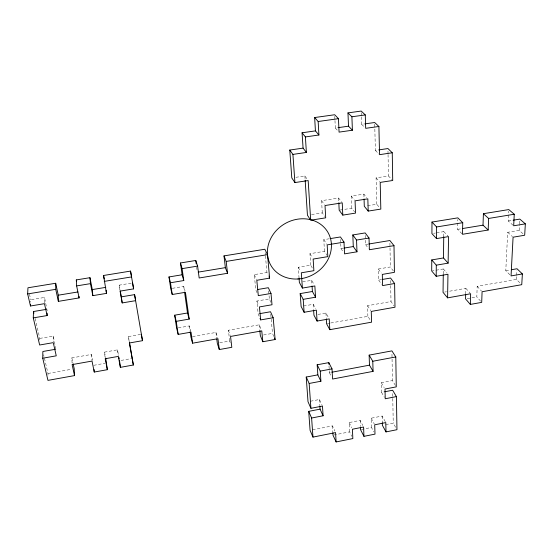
<?xml version="1.0" encoding="UTF-8"?>
<svg xmlns="http://www.w3.org/2000/svg" width="553" height="553" viewBox="0 0 553 553"><rect width="100%" height="100%" fill="white"/><g stroke="black" fill="none" stroke-linecap="round" stroke-linejoin="round"><path stroke-width="0.41" stroke-dasharray="2.77 2.07" d="M47.98 375.204L47.993 373.475L44.185 357.19M47.185 310.814L44.544 297.459L30.747 299.733L30.65 302.083M443.271 273.977L443.34 268.965L432.536 270.825M443.741 236.725L443.81 231.631L436.165 232.889M44.468 302.899L44.544 297.459M461.935 233.739L457.594 229.357L457.794 219.5M39.754 340.054L39.788 338.401L34.88 317.401M465.695 294.023L465.84 288.334L447.266 291.611M480.619 301.15L476.824 296.892L477.17 286.33L516.419 279.403L520.567 283.502M513.08 225.258L508.242 221.006L508.705 211.205M509.88 274.765L505.788 270.707L507.689 232.301L519.156 230.387L523.449 234.161M516.419 279.403L516.599 276.127M516.647 275.304L516.924 270.389M519.156 230.387L519.474 224.746M519.516 223.937L519.785 219.106M333.832 435.004L349.572 431.858L351.749 436.338M361.399 429.494L371.492 427.476L373.828 431.907M385.724 424.628L393.238 423.128L396.135 428.236M312.569 429.819L332.471 425.872L334.89 431.098M349.572 431.858L349.137 422.575L360.19 420.384L362.837 425.534M371.492 427.476L371.194 418.206L382.151 416.029L385.379 421.849M395.423 385.462L392.457 380.575L381.307 382.717L381.549 392.381L384.715 391.766M310.461 401.236L319.44 399.501L322.136 405.335M329.007 365.982L329.394 372.687L331.067 372.376M47.993 373.475L71.683 369.245M93.734 365.305L105.049 363.286M121.142 360.411L131.552 358.551M219.776 342.798L229.668 341.028L230.2 342.597M263.574 334.973L272.491 333.383L273.811 336.452M327.411 323.574L329.941 323.125M330.784 322.973L367.876 316.344L370.662 320.719M467.174 298.613L476.824 296.892M72.056 362.934L71.862 357.895L91.515 354.425L92.71 360.286M105.035 357.079L104.538 352.123L117.506 349.835L118.598 355.683M192.555 336.583L215.946 332.45L217.702 337.904M229.668 341.028L228.396 330.252L259.267 324.805L261.147 329.374M317.947 314.443L325.952 313.033L328.807 318.169M367.876 316.344L367.531 305.691L390.999 301.544L394.102 305.954M444.73 292.06L446.416 291.763M129.153 341.374L128.434 336.556L141.368 334.295M178.322 327.853L189.333 325.924L190.82 331.371M303.535 306.003L313.24 304.309L315.597 308.671M505.788 270.707L509.797 270.009M39.788 338.401L53.247 336.086L56.206 350.83M259.101 316.171L258.161 313.917L256.889 301.046L269.352 298.903L271.011 302.56M393.411 270.998L390.356 266.968L378.376 269.007L378.66 280.094L381.211 279.659M302.65 281.871L311.685 280.336L314.063 284.546M172.356 288.32L183.755 286.419L185.006 290.823M257.041 292.731L255.783 289.834L254.283 274.634L266.947 272.518L268.281 275.325M299.062 278.221L298.267 267.286L310.696 265.212L312.293 267.949M119.96 290.27L119.213 285.148L131.745 283.081M310.696 265.212L309.95 253.703L324.452 251.311L326.982 255.306M340.738 243.603L340.973 248.587L343.434 248.179M365.243 235.419L365.54 244.537L368.056 244.122M433.614 233.311L435.315 233.034M457.594 229.357L461.831 228.659M508.242 221.006L513.191 220.191M324.452 251.311L323.795 239.663L329.616 238.716M311.56 214.55L322.275 212.864L324.722 216.41M340.012 210.071L351.763 208.218L354.591 211.875M367.614 205.723L376.759 204.278L379.296 207.285M322.275 212.864L321.59 200.684L338.602 198.043L341.726 202.156M351.763 208.218L351.279 196.08L363.895 194.117L366.846 197.663M376.759 204.278L376.081 177.852L388.448 175.985L392.181 179.932M295.89 177.299L304.89 175.951L307.703 179.905M374.72 124.204L375.383 150.395L377.893 150.029M334.973 120.568L335.325 128.061L337.793 127.708M361.379 116.863L361.621 124.328L364.068 123.99M507.689 232.301L512.486 236.643M361.621 124.328L364.524 127.183M375.383 150.395L378.957 154.045M443.81 231.631L447.951 235.979M335.325 128.061L337.994 130.964M477.17 286.33L481.539 291.127M376.081 177.852L379.683 181.826M465.84 288.334L470.105 293.159M443.34 268.965L446.935 273.092M351.279 196.08L354.597 200.241M365.54 244.537L368.422 248.442M378.376 269.007L381.328 273.058M378.66 280.094L381.591 284.221M321.59 200.684L324.535 204.838M340.973 248.587L343.648 252.548M367.531 305.691L370.793 310.71M323.795 239.663L326.754 244.232M309.95 253.703L312.348 257.733M381.307 382.717L384.183 387.625M381.549 392.381L384.411 397.344M298.267 267.286L300.555 271.426M371.194 418.206L374.319 424.054M329.394 372.687L331.164 376.213M349.137 422.575L351.694 427.752M254.283 274.634L256.488 279.583M256.889 301.046L258.776 305.463M228.396 330.252L230.276 335.671M29.447 294.155L30.747 299.733M43.611 354.75L43.991 356.374M71.862 357.895L72.948 362.92M104.538 352.123L105.519 357.141M119.213 285.148L120.112 290.166M128.434 336.556L129.34 341.595M183.755 286.419L184.46 291.396M189.333 325.924L190.052 330.984M196.654 267.217L196.992 269.746M215.946 332.45L216.679 338.263M117.506 349.835L118.218 355.572M259.267 324.805L259.758 329.768M265.129 252.576L265.357 255.071M265.433 255.901L266.947 272.518M268.62 290.906L269.352 298.903M270.749 314.256L271.129 318.41M271.205 319.247L272.491 333.383M91.515 354.425L91.95 360.245M304.89 175.951L305.111 179.366M311.685 280.336L312.016 285.486M313.24 304.309L313.565 309.314M319.44 399.501L319.807 405.128M325.952 313.033L326.284 318.791M332.471 425.872L332.809 431.789M334.779 116.413L334.931 119.738M338.602 198.043L338.83 202.91M340.544 239.449L340.703 242.774M360.19 420.384L360.418 426.287M361.24 112.715L361.351 116.033M363.895 194.117L364.026 198.161M382.151 416.029L382.323 422.769M387.985 151.121L388.033 153.693M388.054 154.55L388.448 175.985M389.92 243.085L390.356 266.968M390.612 280.565L390.688 284.76M390.701 285.597L390.999 301.544M391.966 354.279L392.457 380.575M392.692 393.605L393.238 423.128M53.247 336.086L53.268 341.823"/><path stroke-width="0.83" d="M431.769 259.931L436.289 265.17L448.13 263.145L443.478 257.94L431.769 259.931L431.699 270.97L436.199 276.306L447.958 274.267L447.598 297.86L470.644 293.761L470.333 304.42L481.704 302.373L482.085 291.728L521.749 284.677L522.385 273.935L517.014 268.751L511.401 269.726M522.385 273.935L511.048 275.926L513.08 237.189L524.679 235.239L525.35 223.854L513.682 225.79L514.262 214.246L508.781 209.573L483.412 213.7L488.617 218.449L488.175 230.027L462.474 234.292L462.75 222.686L457.829 217.861L431.983 222.064L431.921 233.594L436.517 238.599L448.538 236.601L448.13 263.145M73.134 363.763L74.22 368.789L74.51 375.598L47.952 380.374L42.747 358.206L56.254 355.828L53.268 342.646L39.643 345.003L33.277 317.885L47.143 315.556L47.164 313.185M436.199 276.306L436.289 265.17M436.517 238.599L436.614 226.965L431.983 222.064M443.264 274.813L443.043 292.357L447.598 297.86M443.478 257.94L443.741 236.725M42.747 358.206L42.851 351.487L55.355 349.309M465.674 294.832L465.564 298.897L470.333 304.42M33.277 317.885L33.505 311.519L46.39 309.369M488.175 230.027L483.011 225.168L483.412 213.7M47.143 315.556L44.454 303.673L30.484 305.996L30.546 304.426M30.484 305.996L27.65 293.926L27.954 287.781L55.687 283.267L58.272 295.198L58.362 301.364L79.093 297.922L79.003 296.401M332.858 432.633L333.003 435.17L336.106 441.944L352.842 438.577L352.42 429.232L363.591 427.006L363.943 436.345L374.996 434.119L374.713 424.787L385.787 422.582L386.001 431.907L396.957 429.702L396.425 396.584L392.63 390.231L384.715 391.766M308.712 411.356L311.609 418.027L323.09 415.773L320.069 409.151L308.712 411.356L310.081 430.31L312.963 437.105L335.581 432.591L336.106 441.944M306.224 377.042L309.162 383.464L320.899 381.245L317.837 374.865L306.224 377.042L308.007 401.706L310.917 408.308L322.468 406.061L323.09 415.773M396.425 396.584L385.227 398.761L385.006 389.029L396.273 386.858L395.789 356.948L391.904 350.885L369.141 355.123L369.466 365.16L373.081 371.367L332.581 379.033L332.014 368.892L328.814 362.623L317.18 364.786L317.837 374.865M317.18 364.786L320.256 371.098L332.014 368.892M369.141 355.123L372.777 361.254L395.789 356.948M331.897 372.217L369.466 365.16M74.51 375.598L72.118 364.607L92.012 361.074L94.259 372.045L107.351 369.694L105.685 357.978M107.351 369.694L105.201 358.731L118.321 356.395L120.381 367.351L133.349 365.015L129.492 342.438M216.783 339.093L217.301 343.24L219.306 349.558L231.811 347.312L230.546 336.445L261.769 330.894L262.827 341.733L275.131 339.521L273.175 317.719L270.521 311.761L259.806 313.634M326.332 319.613L326.567 323.726L329.823 329.685L371.588 322.171L371.263 311.429L394.987 307.212L394.607 283.509L390.563 278.048L382.061 279.507M190.17 331.821L190.882 336.881L192.589 343.192L217.951 338.685L219.306 349.558M313.62 310.143L313.945 315.148L317.083 321.065L329.215 318.901L329.823 329.685M134.579 294.631L135.637 300.666L122.206 302.926L121.314 296.85L134.579 294.631L142.487 340.683L129.395 342.978L133.349 365.015M174.693 315.189L176.227 321.341L189.195 319.095L187.508 312.984L174.693 315.189L176.628 328.143L178.17 334.413L191.034 332.153L192.589 343.192M260.041 318.417L260.67 319.917L273.175 317.719M300.175 293.595L303.196 299.346L315.569 297.203L312.41 291.493L300.175 293.595L301.109 306.424L304.109 312.286L316.385 310.129L317.083 321.065M394.607 283.509L382.572 285.597L382.31 274.412L394.427 272.339L393.999 245.656L389.872 240.527L368.892 243.984M260.67 319.917L259.405 306.936L272.014 304.751L270.998 293.456L258.299 295.627L256.806 280.288L269.622 278.131L267.514 254.65L264.825 249.251L224.006 255.894L225.361 267.645L227.546 273.286L199.17 277.993L197.608 266.097L195.769 260.484L180.451 262.979L182.117 274.779L183.776 280.551L170.49 282.756L168.99 276.942L182.117 274.779M299.062 278.221L299.367 282.431L302.394 288.085L314.851 285.949L315.569 297.203M257.456 289.551L268.329 287.705L270.998 293.456M168.99 276.942L170.732 288.597L172.239 294.514L185.428 292.295L189.195 319.095M79.093 297.922L76.632 285.908L76.307 279.915L89.966 277.696L90.471 283.641L92.821 295.648L106.487 293.38L106.141 290.366M106.487 293.38L103.556 275.484L130.549 271.094L133.619 288.873L120.084 291.12L122.206 302.926M393.999 245.656L369.383 249.742L369.024 238.032L365.16 232.931L352.821 234.942L356.547 240.071L356.989 251.802L344.54 253.868L344.007 242.124L340.427 236.954L330.445 238.578M58.272 295.198L77.918 291.956M92.821 295.648L92.296 289.585L105.789 287.36M198.174 272.131L225.361 267.645M344.256 248.048L353.284 246.555L356.989 251.802M462.674 228.52L483.011 225.168M513.191 220.191L519.785 219.106L525.35 223.854M27.65 293.926L55.742 289.33L55.687 283.267M76.632 285.908L90.471 283.641M104.234 281.387L131.573 276.915L130.549 271.094M180.451 262.979L182.096 268.64L197.608 266.097M224.006 255.894L226.191 261.417L267.514 254.65M344.007 242.124L327.176 244.882L327.825 256.64L313.15 259.074L313.883 270.687L301.316 272.802L302.394 288.085M356.547 240.071L369.024 238.032M436.614 226.965L462.75 222.686M488.617 218.449L514.262 214.246M338.83 202.91L339.176 210.202L342.798 215.117L355.531 213.099L355.067 200.836L367.835 198.845L368.208 211.087L380.823 209.089L380.201 182.393L392.713 180.499L392.264 152.773L387.943 148.55L378.736 149.904M289.779 150.05L292.917 154.405L306.383 152.441L303.079 148.121L289.779 150.05L291.797 177.914L294.915 182.566L308.166 180.561L310.682 220.212L325.696 217.827L325.019 205.529L342.245 202.84L342.798 215.117M392.264 152.773L379.552 154.66L378.902 126.478L374.671 122.517L364.883 123.872M318.915 135.001L315.424 130.888L302.076 132.782L305.401 136.937L318.915 135.001L318.162 121.508L314.657 117.54L334.696 114.748L338.457 118.667L339.065 132.126L352.406 130.225L351.902 116.78L347.975 112.895L361.192 111.056L365.277 114.906L365.685 128.324L378.902 126.478M338.616 127.591L348.508 126.188L352.406 130.225M318.162 121.508L338.457 118.667M351.902 116.78L365.277 114.906M368.208 211.087L364.289 206.248L364.054 198.969M310.219 219.493L307.44 215.2L305.166 180.216M386.001 431.907L382.393 425.298L382.323 422.769M363.943 436.345L360.556 429.66L360.452 427.13M268.952 276.728L269.622 278.131M274.475 337.987L275.131 339.521M262.827 341.733L260.325 335.553L259.834 330.59M33.505 311.519L33.899 313.198M55.742 289.33L58.362 301.364M76.307 279.915L76.625 281.505M89.966 277.696L92.296 289.585M103.556 275.484L104.199 278.878M118.916 357.356L119.227 359.028M120.264 290.996L121.314 296.85M132.575 282.942L133.619 288.873M141.368 334.295L142.487 340.683M170.49 282.756L172.239 294.514M176.227 321.341L178.17 334.413M184.578 292.226L187.508 312.984M182.096 268.64L183.776 280.551M195.769 260.484L196.211 263.85M119.538 360.701L120.381 367.351M226.191 261.417L227.546 273.286M94.065 369.522L94.259 372.045M292.917 154.405L294.915 182.566M303.196 299.346L304.109 312.286M309.162 383.464L310.917 408.308M311.609 418.027L312.963 437.105M302.076 132.782L303.079 148.121M312.072 286.343L312.41 291.493M319.855 405.93L320.069 409.151M305.401 136.937L306.383 152.441M320.256 371.098L320.899 381.245M314.657 117.54L315.424 130.888M328.814 362.623L328.911 364.303M347.975 112.895L348.508 126.188M352.821 234.942L353.284 246.555M372.777 361.254L373.081 371.367M297.901 278.989A32.966 29.102 -30.4 0 0 327.888 232.274A32.966 29.102 -30.4 0 0 272.484 235.46A32.966 29.102 -30.4 0 0 297.901 278.989"/></g></svg>
